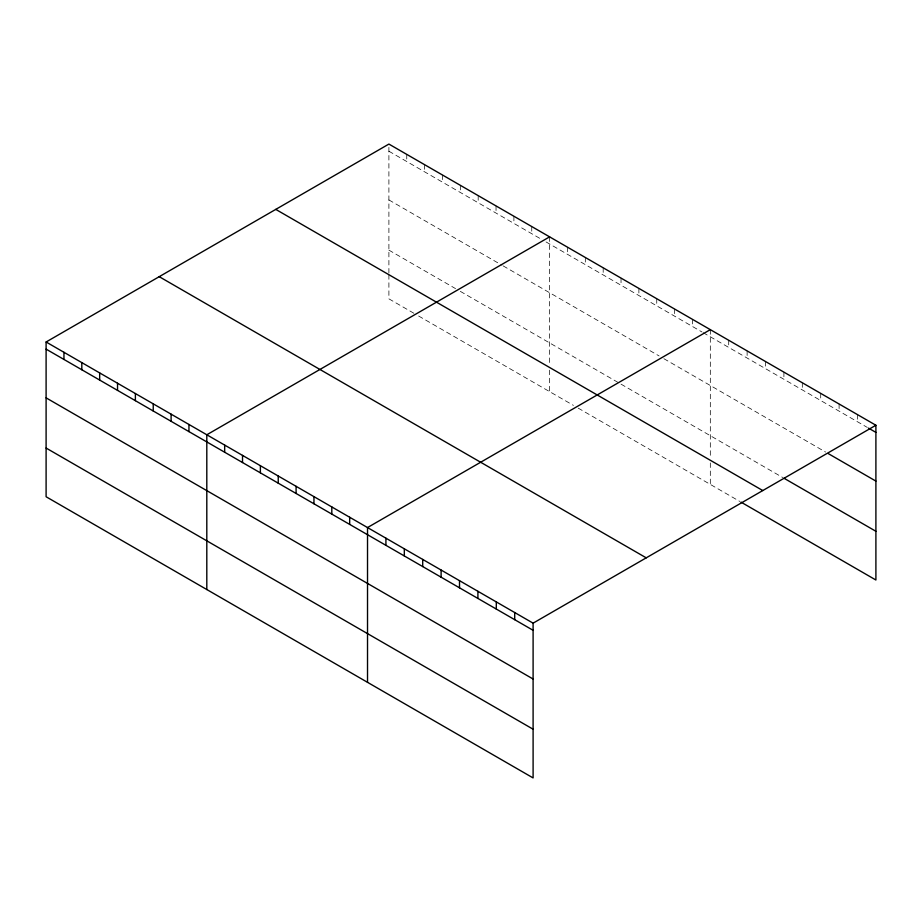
<?xml version="1.0" encoding="UTF-8"?>
<svg xmlns="http://www.w3.org/2000/svg" width="922" height="922" viewBox="0 0 922 922"><rect width="100%" height="100%" fill="white"/><g stroke="black" fill="none" stroke-linecap="round" stroke-linejoin="round"><path stroke-width="0.69" stroke-dasharray="4.61 3.46" d="M388.9 273.05L388.9 144.074M388.9 151.22L540.085 238.51M546.043 241.944L701.988 331.978M703.175 332.669L867.314 427.428M388.9 199.936L501.994 265.225M503.182 265.916L659.126 355.95M663.898 358.704L825.616 452.068M388.9 250.127L455.56 288.621M460.332 291.364L618.65 382.78M621.036 384.151L782.686 477.481M413.897 313.273L388.9 298.843L388.9 274.479M418.657 316.027L573.415 405.369M578.186 408.123L739.755 501.407M857.506 414.623L857.506 421.769M839.101 403.997L839.101 411.143M820.707 393.383L820.707 400.517M802.313 382.757L802.313 389.902M783.907 372.131L783.907 379.276M765.514 361.516L765.514 368.662M747.12 350.89L747.12 358.036M728.714 340.264L728.714 347.41M710.32 329.65L710.32 457.185M710.32 462.925L710.32 484.407M692.468 319.335L692.468 326.48M674.604 309.031L674.604 316.177M656.752 298.716L656.752 305.862M638.888 288.413L638.888 295.559M621.036 278.098L621.036 285.244M603.184 267.795L603.184 274.929M585.32 257.48L585.32 264.626M567.468 247.177L567.468 254.311M549.604 236.862L549.604 364.409M549.604 370.137L549.604 391.631M531.752 226.558L531.752 233.692M513.9 216.244L513.9 223.389M496.036 205.929L496.036 213.074M478.184 195.625L478.184 202.771M460.332 185.31L460.332 192.456M442.468 175.007L442.468 182.153M424.616 164.692L424.616 171.838M406.752 154.389L406.752 161.534"/><path stroke-width="1.38" d="M533.1 679.018L533.1 623.157L46.1 341.993L46.1 496.751L533.1 777.926L533.1 679.018L46.1 397.855M740.988 502.11L875.9 580.007L875.9 425.249L388.9 144.074L46.1 341.993M549.604 236.862L206.805 434.781L206.805 589.538M710.32 329.65L367.521 527.557L367.521 682.326M533.1 623.157L875.9 425.249M868.536 428.142L875.9 432.383M828.071 453.486L875.9 481.1M783.907 478.184L875.9 531.291M275.77 209.386L762.771 490.55M159.229 276.681L646.23 557.845M46.1 349.138L533.1 630.302M46.1 448.046L533.1 729.21M514.707 612.531L514.707 619.676M496.301 601.916L496.301 609.062M477.907 591.29L477.907 598.436M459.513 580.676L459.513 587.81M441.108 570.05L441.108 577.195M422.714 559.423L422.714 566.569M404.32 548.809L404.32 555.943M385.915 538.183L385.915 545.328M349.668 517.254L349.668 524.399M331.805 506.939L331.805 514.084M313.953 496.635L313.953 503.781M296.089 486.32L296.089 493.466M278.237 476.017L278.237 483.163M260.384 465.702L260.384 472.848M242.521 455.399L242.521 462.533M224.668 445.084L224.668 452.229M188.952 424.466L188.952 431.611M171.1 414.162L171.1 421.296M153.236 403.848L153.236 410.993M135.384 393.533L135.384 400.678M117.532 383.229L117.532 390.375M99.668 372.914L99.668 380.06M81.816 362.611L81.816 369.757M63.952 352.296L63.952 359.442"/></g></svg>
